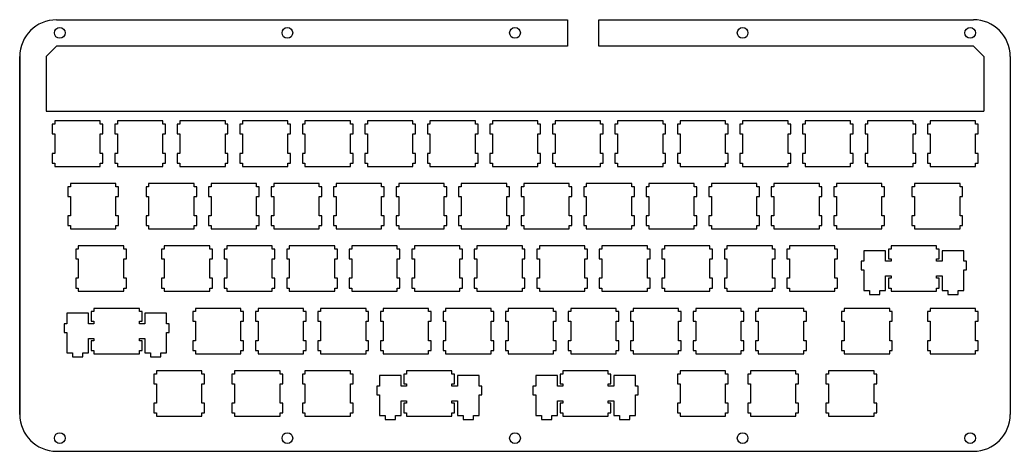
# Model space of a CAD drawing. Header units: millimetres. Extents: x 36 to 338, y -346 to -215.
import ezdxf

# ---------------------------------------------------------------- set-up
doc = ezdxf.new("R2010")
doc.units = ezdxf.units.MM
doc.header["$MEASUREMENT"] = 0

msp = doc.modelspace()

# ---------------------------------------------------------------- linework, layer by layer
at = {"linetype": 'Continuous'}
for p, q in [((47.62, -214.89), (203.28, -214.89)), ((203.28, -214.89), (203.28, -222.89)), ((212.89, -214.89), (327.02, -214.89)), ((212.89, -222.89), (212.89, -214.89)), ((47.62, -222.89), (44.45, -226.07)), ((203.28, -222.89), (47.62, -222.89)), ((327.02, -222.89), (212.89, -222.89)), ((330.2, -226.07), (327.02, -222.89)), ((36.45, -226.07), (36.45, -335.29)), ((36.45, -335.29), (36.45, -226.07)), ((338.2, -226.07), (338.2, -335.29)), ((338.2, -226.07), (338.2, -335.29)), ((44.45, -242.8), (330.2, -242.8)), ((44.45, -242.8), (330.2, -242.8)), ((47.62, -346.46), (327.02, -346.46))]:
    msp.add_line(p, q, dxfattribs=at)
for p, q in [((44.45, -226.07), (44.45, -242.8)), ((330.2, -226.07), (330.2, -242.8))]:
    msp.add_line(p, q)
at = {"color": 0}
for p, q in [((47.12, -246.74), (46.33, -246.74)), ((46.33, -246.74), (46.33, -249.69)), ((47.12, -245.74), (47.12, -246.74)), ((60.97, -245.74), (47.12, -245.74)), ((60.97, -246.74), (60.97, -245.74)), ((61.77, -246.74), (60.97, -246.74)), ((61.77, -249.69), (61.77, -246.74)), ((66.17, -246.74), (65.38, -246.74)), ((65.38, -246.74), (65.38, -249.69)), ((66.17, -245.74), (66.17, -246.74)), ((80.02, -245.74), (66.17, -245.74)), ((80.02, -246.74), (80.02, -245.74)), ((80.82, -246.74), (80.02, -246.74)), ((80.82, -249.69), (80.82, -246.74)), ((85.22, -246.74), (84.43, -246.74)), ((84.43, -246.74), (84.43, -249.69)), ((85.22, -245.74), (85.22, -246.74)), ((99.07, -245.74), (85.22, -245.74)), ((99.07, -246.74), (99.07, -245.74)), ((99.87, -246.74), (99.07, -246.74)), ((99.87, -249.69), (99.87, -246.74)), ((104.27, -246.74), (103.48, -246.74)), ((103.48, -246.74), (103.48, -249.69)), ((104.27, -245.74), (104.27, -246.74)), ((118.12, -245.74), (104.27, -245.74)), ((118.12, -246.74), (118.12, -245.74)), ((118.92, -246.74), (118.12, -246.74)), ((118.92, -249.69), (118.92, -246.74)), ((123.32, -246.74), (122.53, -246.74)), ((122.53, -246.74), (122.53, -249.69)), ((123.32, -245.74), (123.32, -246.74)), ((137.17, -245.74), (123.32, -245.74)), ((137.17, -246.74), (137.17, -245.74)), ((137.97, -246.74), (137.17, -246.74)), ((137.97, -249.69), (137.97, -246.74)), ((142.37, -246.74), (141.57, -246.74)), ((141.57, -246.74), (141.57, -249.69)), ((142.37, -245.74), (142.37, -246.74)), ((156.22, -245.74), (142.37, -245.74)), ((156.22, -246.74), (156.22, -245.74)), ((157.02, -246.74), (156.22, -246.74)), ((157.02, -249.69), (157.02, -246.74)), ((161.42, -246.74), (160.62, -246.74)), ((160.62, -246.74), (160.62, -249.69)), ((161.42, -245.74), (161.42, -246.74)), ((175.27, -245.74), (161.42, -245.74)), ((175.27, -246.74), (175.27, -245.74)), ((176.07, -246.74), (175.27, -246.74)), ((176.07, -249.69), (176.07, -246.74)), ((180.47, -246.74), (179.67, -246.74)), ((179.67, -246.74), (179.67, -249.69)), ((180.47, -245.74), (180.47, -246.74)), ((194.32, -245.74), (180.47, -245.74)), ((194.32, -246.74), (194.32, -245.74)), ((195.12, -246.74), (194.32, -246.74)), ((195.12, -249.69), (195.12, -246.74)), ((199.52, -246.74), (198.72, -246.74)), ((198.72, -246.74), (198.72, -249.69)), ((199.52, -245.74), (199.52, -246.74)), ((213.37, -245.74), (199.52, -245.74)), ((213.37, -246.74), (213.37, -245.74)), ((214.17, -246.74), (213.37, -246.74)), ((214.17, -249.69), (214.17, -246.74)), ((218.57, -246.74), (217.77, -246.74)), ((217.77, -246.74), (217.77, -249.69)), ((218.57, -245.74), (218.57, -246.74)), ((232.42, -245.74), (218.57, -245.74)), ((232.42, -246.74), (232.42, -245.74)), ((233.22, -246.74), (232.42, -246.74)), ((233.22, -249.69), (233.22, -246.74)), ((237.62, -246.74), (236.82, -246.74)), ((236.82, -246.74), (236.82, -249.69)), ((237.62, -245.74), (237.62, -246.74)), ((251.47, -245.74), (237.62, -245.74)), ((251.47, -246.74), (251.47, -245.74)), ((252.27, -246.74), (251.47, -246.74)), ((252.27, -249.69), (252.27, -246.74)), ((256.67, -246.74), (255.87, -246.74)), ((255.87, -246.74), (255.87, -249.69)), ((256.67, -245.74), (256.67, -246.74)), ((270.52, -245.74), (256.67, -245.74)), ((270.52, -246.74), (270.52, -245.74)), ((271.32, -246.74), (270.52, -246.74)), ((271.32, -249.69), (271.32, -246.74)), ((275.72, -246.74), (274.92, -246.74)), ((274.92, -246.74), (274.92, -249.69)), ((275.72, -245.74), (275.72, -246.74)), ((289.57, -245.74), (275.72, -245.74)), ((289.57, -246.74), (289.57, -245.74)), ((290.37, -246.74), (289.57, -246.74)), ((290.37, -249.69), (290.37, -246.74)), ((294.77, -246.74), (293.97, -246.74)), ((293.97, -246.74), (293.97, -249.69)), ((294.77, -245.74), (294.77, -246.74)), ((308.62, -245.74), (294.77, -245.74)), ((308.62, -246.74), (308.62, -245.74)), ((309.42, -246.74), (308.62, -246.74)), ((309.42, -249.69), (309.42, -246.74)), ((313.82, -246.74), (313.02, -246.74)), ((313.02, -246.74), (313.02, -249.69)), ((313.82, -245.74), (313.82, -246.74)), ((327.67, -245.74), (313.82, -245.74)), ((327.67, -246.74), (327.67, -245.74)), ((328.47, -246.74), (327.67, -246.74)), ((328.47, -249.69), (328.47, -246.74)), ((46.33, -249.69), (47.12, -249.69)), ((47.12, -249.69), (47.12, -255.64)), ((60.97, -255.64), (60.97, -249.69)), ((60.97, -249.69), (61.77, -249.69)), ((65.38, -249.69), (66.17, -249.69)), ((66.17, -249.69), (66.17, -255.64)), ((80.02, -255.64), (80.02, -249.69)), ((80.02, -249.69), (80.82, -249.69)), ((84.43, -249.69), (85.22, -249.69)), ((85.22, -249.69), (85.22, -255.64)), ((99.07, -255.64), (99.07, -249.69)), ((99.07, -249.69), (99.87, -249.69)), ((103.48, -249.69), (104.27, -249.69)), ((104.27, -249.69), (104.27, -255.64)), ((118.12, -255.64), (118.12, -249.69)), ((118.12, -249.69), (118.92, -249.69)), ((122.53, -249.69), (123.32, -249.69)), ((123.32, -249.69), (123.32, -255.64)), ((137.17, -255.64), (137.17, -249.69)), ((137.17, -249.69), (137.97, -249.69)), ((141.57, -249.69), (142.37, -249.69)), ((142.37, -249.69), (142.37, -255.64)), ((156.22, -255.64), (156.22, -249.69)), ((156.22, -249.69), (157.02, -249.69)), ((160.62, -249.69), (161.42, -249.69)), ((161.42, -249.69), (161.42, -255.64)), ((175.27, -255.64), (175.27, -249.69)), ((175.27, -249.69), (176.07, -249.69)), ((179.67, -249.69), (180.47, -249.69)), ((180.47, -249.69), (180.47, -255.64)), ((194.32, -255.64), (194.32, -249.69)), ((194.32, -249.69), (195.12, -249.69)), ((198.72, -249.69), (199.52, -249.69)), ((199.52, -249.69), (199.52, -255.64)), ((213.37, -255.64), (213.37, -249.69)), ((213.37, -249.69), (214.17, -249.69)), ((217.77, -249.69), (218.57, -249.69)), ((218.57, -249.69), (218.57, -255.64)), ((232.42, -255.64), (232.42, -249.69)), ((232.42, -249.69), (233.22, -249.69)), ((236.82, -249.69), (237.62, -249.69)), ((237.62, -249.69), (237.62, -255.64)), ((251.47, -255.64), (251.47, -249.69)), ((251.47, -249.69), (252.27, -249.69)), ((255.87, -249.69), (256.67, -249.69)), ((256.67, -249.69), (256.67, -255.64)), ((270.52, -255.64), (270.52, -249.69)), ((270.52, -249.69), (271.32, -249.69)), ((274.92, -249.69), (275.72, -249.69)), ((275.72, -249.69), (275.72, -255.64)), ((289.57, -255.64), (289.57, -249.69)), ((289.57, -249.69), (290.37, -249.69)), ((293.97, -249.69), (294.77, -249.69)), ((294.77, -249.69), (294.77, -255.64)), ((308.62, -255.64), (308.62, -249.69)), ((308.62, -249.69), (309.42, -249.69)), ((313.02, -249.69), (313.82, -249.69)), ((313.82, -249.69), (313.82, -255.64)), ((327.67, -255.64), (327.67, -249.69)), ((327.67, -249.69), (328.47, -249.69)), ((47.12, -255.64), (46.33, -255.64)), ((46.33, -255.64), (46.33, -258.59)), ((61.77, -255.64), (60.97, -255.64)), ((61.77, -258.59), (61.77, -255.64)), ((66.17, -255.64), (65.38, -255.64)), ((65.38, -255.64), (65.38, -258.59)), ((80.82, -255.64), (80.02, -255.64)), ((80.82, -258.59), (80.82, -255.64)), ((85.22, -255.64), (84.43, -255.64)), ((84.43, -255.64), (84.43, -258.59)), ((99.87, -255.64), (99.07, -255.64)), ((99.87, -258.59), (99.87, -255.64)), ((104.27, -255.64), (103.48, -255.64)), ((103.48, -255.64), (103.48, -258.59)), ((118.92, -255.64), (118.12, -255.64)), ((118.92, -258.59), (118.92, -255.64)), ((123.32, -255.64), (122.53, -255.64)), ((122.53, -255.64), (122.53, -258.59)), ((137.97, -255.64), (137.17, -255.64)), ((137.97, -258.59), (137.97, -255.64)), ((142.37, -255.64), (141.57, -255.64)), ((141.57, -255.64), (141.57, -258.59)), ((157.02, -255.64), (156.22, -255.64)), ((157.02, -258.59), (157.02, -255.64)), ((161.42, -255.64), (160.62, -255.64)), ((160.62, -255.64), (160.62, -258.59)), ((176.07, -255.64), (175.27, -255.64)), ((176.07, -258.59), (176.07, -255.64)), ((180.47, -255.64), (179.67, -255.64)), ((179.67, -255.64), (179.67, -258.59)), ((195.12, -255.64), (194.32, -255.64)), ((195.12, -258.59), (195.12, -255.64)), ((199.52, -255.64), (198.72, -255.64)), ((198.72, -255.64), (198.72, -258.59)), ((214.17, -255.64), (213.37, -255.64)), ((214.17, -258.59), (214.17, -255.64)), ((218.57, -255.64), (217.77, -255.64)), ((217.77, -255.64), (217.77, -258.59)), ((233.22, -255.64), (232.42, -255.64)), ((233.22, -258.59), (233.22, -255.64)), ((237.62, -255.64), (236.82, -255.64)), ((236.82, -255.64), (236.82, -258.59)), ((252.27, -255.64), (251.47, -255.64)), ((252.27, -258.59), (252.27, -255.64)), ((256.67, -255.64), (255.87, -255.64)), ((255.87, -255.64), (255.87, -258.59)), ((271.32, -255.64), (270.52, -255.64)), ((271.32, -258.59), (271.32, -255.64)), ((275.72, -255.64), (274.92, -255.64)), ((274.92, -255.64), (274.92, -258.59)), ((290.37, -255.64), (289.57, -255.64)), ((290.37, -258.59), (290.37, -255.64)), ((294.77, -255.64), (293.97, -255.64)), ((293.97, -255.64), (293.97, -258.59)), ((309.42, -255.64), (308.62, -255.64)), ((309.42, -258.59), (309.42, -255.64)), ((313.82, -255.64), (313.02, -255.64)), ((313.02, -255.64), (313.02, -258.59)), ((328.47, -255.64), (327.67, -255.64)), ((328.47, -258.59), (328.47, -255.64)), ((46.33, -258.59), (47.12, -258.59)), ((47.12, -258.59), (47.12, -259.59)), ((60.97, -259.59), (60.97, -258.59)), ((60.97, -258.59), (61.77, -258.59)), ((65.38, -258.59), (66.17, -258.59)), ((66.17, -258.59), (66.17, -259.59)), ((80.02, -259.59), (80.02, -258.59)), ((80.02, -258.59), (80.82, -258.59)), ((84.43, -258.59), (85.22, -258.59)), ((85.22, -258.59), (85.22, -259.59)), ((99.07, -259.59), (99.07, -258.59)), ((99.07, -258.59), (99.87, -258.59)), ((103.48, -258.59), (104.27, -258.59)), ((104.27, -258.59), (104.27, -259.59)), ((118.12, -259.59), (118.12, -258.59)), ((118.12, -258.59), (118.92, -258.59)), ((122.53, -258.59), (123.32, -258.59)), ((123.32, -258.59), (123.32, -259.59)), ((137.17, -259.59), (137.17, -258.59)), ((137.17, -258.59), (137.97, -258.59)), ((141.57, -258.59), (142.37, -258.59)), ((142.37, -258.59), (142.37, -259.59)), ((156.22, -259.59), (156.22, -258.59)), ((156.22, -258.59), (157.02, -258.59)), ((160.62, -258.59), (161.42, -258.59)), ((161.42, -258.59), (161.42, -259.59)), ((175.27, -259.59), (175.27, -258.59)), ((175.27, -258.59), (176.07, -258.59)), ((179.67, -258.59), (180.47, -258.59)), ((180.47, -258.59), (180.47, -259.59)), ((194.32, -259.59), (194.32, -258.59)), ((194.32, -258.59), (195.12, -258.59)), ((198.72, -258.59), (199.52, -258.59)), ((199.52, -258.59), (199.52, -259.59)), ((213.37, -259.59), (213.37, -258.59)), ((213.37, -258.59), (214.17, -258.59)), ((217.77, -258.59), (218.57, -258.59)), ((218.57, -258.59), (218.57, -259.59)), ((232.42, -259.59), (232.42, -258.59)), ((232.42, -258.59), (233.22, -258.59)), ((236.82, -258.59), (237.62, -258.59)), ((237.62, -258.59), (237.62, -259.59)), ((251.47, -259.59), (251.47, -258.59)), ((251.47, -258.59), (252.27, -258.59)), ((255.87, -258.59), (256.67, -258.59)), ((256.67, -258.59), (256.67, -259.59)), ((270.52, -259.59), (270.52, -258.59)), ((270.52, -258.59), (271.32, -258.59)), ((274.92, -258.59), (275.72, -258.59)), ((275.72, -258.59), (275.72, -259.59)), ((289.57, -259.59), (289.57, -258.59)), ((289.57, -258.59), (290.37, -258.59)), ((293.97, -258.59), (294.77, -258.59)), ((294.77, -258.59), (294.77, -259.59)), ((308.62, -259.59), (308.62, -258.59)), ((308.62, -258.59), (309.42, -258.59)), ((313.02, -258.59), (313.82, -258.59)), ((313.82, -258.59), (313.82, -259.59)), ((327.67, -259.59), (327.67, -258.59)), ((327.67, -258.59), (328.47, -258.59)), ((47.12, -259.59), (60.97, -259.59)), ((66.17, -259.59), (80.02, -259.59)), ((85.22, -259.59), (99.07, -259.59)), ((104.27, -259.59), (118.12, -259.59)), ((123.32, -259.59), (137.17, -259.59)), ((142.37, -259.59), (156.22, -259.59)), ((161.42, -259.59), (175.27, -259.59)), ((180.47, -259.59), (194.32, -259.59)), ((199.52, -259.59), (213.37, -259.59)), ((218.57, -259.59), (232.42, -259.59)), ((237.62, -259.59), (251.47, -259.59)), ((256.67, -259.59), (270.52, -259.59)), ((275.72, -259.59), (289.57, -259.59)), ((294.77, -259.59), (308.62, -259.59)), ((313.82, -259.59), (327.67, -259.59)), ((51.89, -264.79), (51.89, -265.79)), ((65.74, -264.79), (51.89, -264.79)), ((65.74, -265.79), (65.74, -264.79)), ((75.7, -264.79), (75.7, -265.79)), ((89.55, -264.79), (75.7, -264.79)), ((89.55, -265.79), (89.55, -264.79)), ((94.75, -264.79), (94.75, -265.79)), ((108.6, -264.79), (94.75, -264.79)), ((108.6, -265.79), (108.6, -264.79)), ((113.8, -264.79), (113.8, -265.79)), ((127.65, -264.79), (113.8, -264.79)), ((127.65, -265.79), (127.65, -264.79)), ((132.85, -264.79), (132.85, -265.79)), ((146.7, -264.79), (132.85, -264.79)), ((146.7, -265.79), (146.7, -264.79)), ((151.9, -264.79), (151.9, -265.79)), ((165.75, -264.79), (151.9, -264.79)), ((165.75, -265.79), (165.75, -264.79)), ((170.95, -264.79), (170.95, -265.79)), ((184.8, -264.79), (170.95, -264.79)), ((184.8, -265.79), (184.8, -264.79)), ((190, -264.79), (190, -265.79)), ((203.85, -264.79), (190, -264.79)), ((203.85, -265.79), (203.85, -264.79)), ((209.05, -264.79), (209.05, -265.79)), ((222.9, -264.79), (209.05, -264.79)), ((222.9, -265.79), (222.9, -264.79)), ((228.1, -264.79), (228.1, -265.79)), ((241.95, -264.79), (228.1, -264.79)), ((241.95, -265.79), (241.95, -264.79)), ((247.15, -264.79), (247.15, -265.79)), ((261, -264.79), (247.15, -264.79)), ((261, -265.79), (261, -264.79)), ((266.2, -264.79), (266.2, -265.79)), ((280.05, -264.79), (266.2, -264.79)), ((280.05, -265.79), (280.05, -264.79)), ((285.25, -264.79), (285.25, -265.79)), ((299.1, -264.79), (285.25, -264.79)), ((299.1, -265.79), (299.1, -264.79)), ((309.06, -264.79), (309.06, -265.79)), ((322.91, -264.79), (309.06, -264.79)), ((322.91, -265.79), (322.91, -264.79)), ((51.89, -265.79), (51.09, -265.79)), ((51.09, -265.79), (51.09, -268.74)), ((66.54, -265.79), (65.74, -265.79)), ((66.54, -268.74), (66.54, -265.79)), ((75.7, -265.79), (74.9, -265.79)), ((74.9, -265.79), (74.9, -268.74)), ((90.35, -265.79), (89.55, -265.79)), ((90.35, -268.74), (90.35, -265.79)), ((94.75, -265.79), (93.95, -265.79)), ((93.95, -265.79), (93.95, -268.74)), ((109.4, -265.79), (108.6, -265.79)), ((109.4, -268.74), (109.4, -265.79)), ((113.8, -265.79), (113, -265.79)), ((113, -265.79), (113, -268.74)), ((128.45, -265.79), (127.65, -265.79)), ((128.45, -268.74), (128.45, -265.79)), ((132.85, -265.79), (132.05, -265.79)), ((132.05, -265.79), (132.05, -268.74)), ((147.5, -265.79), (146.7, -265.79)), ((147.5, -268.74), (147.5, -265.79)), ((151.9, -265.79), (151.1, -265.79)), ((151.1, -265.79), (151.1, -268.74)), ((166.55, -265.79), (165.75, -265.79)), ((166.55, -268.74), (166.55, -265.79)), ((170.95, -265.79), (170.15, -265.79)), ((170.15, -265.79), (170.15, -268.74)), ((185.6, -265.79), (184.8, -265.79)), ((185.6, -268.74), (185.6, -265.79)), ((190, -265.79), (189.2, -265.79)), ((189.2, -265.79), (189.2, -268.74)), ((204.65, -265.79), (203.85, -265.79)), ((204.65, -268.74), (204.65, -265.79)), ((209.05, -265.79), (208.25, -265.79)), ((208.25, -265.79), (208.25, -268.74)), ((223.7, -265.79), (222.9, -265.79)), ((223.7, -268.74), (223.7, -265.79)), ((228.1, -265.79), (227.3, -265.79)), ((227.3, -265.79), (227.3, -268.74)), ((242.75, -265.79), (241.95, -265.79)), ((242.75, -268.74), (242.75, -265.79)), ((247.15, -265.79), (246.35, -265.79)), ((246.35, -265.79), (246.35, -268.74)), ((261.8, -265.79), (261, -265.79)), ((261.8, -268.74), (261.8, -265.79)), ((266.2, -265.79), (265.4, -265.79)), ((265.4, -265.79), (265.4, -268.74)), ((280.85, -265.79), (280.05, -265.79)), ((280.85, -268.74), (280.85, -265.79)), ((285.25, -265.79), (284.45, -265.79)), ((284.45, -265.79), (284.45, -268.74)), ((299.9, -265.79), (299.1, -265.79)), ((299.9, -268.74), (299.9, -265.79)), ((309.06, -265.79), (308.26, -265.79)), ((308.26, -265.79), (308.26, -268.74)), ((323.71, -265.79), (322.91, -265.79)), ((323.71, -268.74), (323.71, -265.79)), ((51.09, -268.74), (51.89, -268.74)), ((51.89, -268.74), (51.89, -274.69)), ((65.74, -274.69), (65.74, -268.74)), ((65.74, -268.74), (66.54, -268.74)), ((74.9, -268.74), (75.7, -268.74)), ((75.7, -268.74), (75.7, -274.69)), ((89.55, -274.69), (89.55, -268.74)), ((89.55, -268.74), (90.35, -268.74)), ((93.95, -268.74), (94.75, -268.74)), ((94.75, -268.74), (94.75, -274.69)), ((108.6, -274.69), (108.6, -268.74)), ((108.6, -268.74), (109.4, -268.74)), ((113, -268.74), (113.8, -268.74)), ((113.8, -268.74), (113.8, -274.69)), ((127.65, -274.69), (127.65, -268.74)), ((127.65, -268.74), (128.45, -268.74)), ((132.05, -268.74), (132.85, -268.74)), ((132.85, -268.74), (132.85, -274.69)), ((146.7, -274.69), (146.7, -268.74)), ((146.7, -268.74), (147.5, -268.74)), ((151.1, -268.74), (151.9, -268.74)), ((151.9, -268.74), (151.9, -274.69)), ((165.75, -274.69), (165.75, -268.74)), ((165.75, -268.74), (166.55, -268.74)), ((170.15, -268.74), (170.95, -268.74)), ((170.95, -268.74), (170.95, -274.69)), ((184.8, -274.69), (184.8, -268.74)), ((184.8, -268.74), (185.6, -268.74)), ((189.2, -268.74), (190, -268.74)), ((190, -268.74), (190, -274.69)), ((203.85, -274.69), (203.85, -268.74)), ((203.85, -268.74), (204.65, -268.74)), ((208.25, -268.74), (209.05, -268.74)), ((209.05, -268.74), (209.05, -274.69)), ((222.9, -274.69), (222.9, -268.74)), ((222.9, -268.74), (223.7, -268.74)), ((227.3, -268.74), (228.1, -268.74)), ((228.1, -268.74), (228.1, -274.69)), ((241.95, -274.69), (241.95, -268.74)), ((241.95, -268.74), (242.75, -268.74)), ((246.35, -268.74), (247.15, -268.74)), ((247.15, -268.74), (247.15, -274.69)), ((261, -274.69), (261, -268.74)), ((261, -268.74), (261.8, -268.74)), ((265.4, -268.74), (266.2, -268.74)), ((266.2, -268.74), (266.2, -274.69)), ((280.05, -274.69), (280.05, -268.74)), ((280.05, -268.74), (280.85, -268.74)), ((284.45, -268.74), (285.25, -268.74)), ((285.25, -268.74), (285.25, -274.69)), ((299.1, -274.69), (299.1, -268.74)), ((299.1, -268.74), (299.9, -268.74)), ((308.26, -268.74), (309.06, -268.74)), ((309.06, -268.74), (309.06, -274.69)), ((322.91, -274.69), (322.91, -268.74)), ((322.91, -268.74), (323.71, -268.74)), ((51.89, -274.69), (51.09, -274.69)), ((51.09, -274.69), (51.09, -277.64)), ((66.54, -274.69), (65.74, -274.69)), ((66.54, -277.64), (66.54, -274.69)), ((75.7, -274.69), (74.9, -274.69)), ((74.9, -274.69), (74.9, -277.64)), ((90.35, -274.69), (89.55, -274.69)), ((90.35, -277.64), (90.35, -274.69)), ((94.75, -274.69), (93.95, -274.69)), ((93.95, -274.69), (93.95, -277.64)), ((109.4, -274.69), (108.6, -274.69)), ((109.4, -277.64), (109.4, -274.69)), ((113.8, -274.69), (113, -274.69)), ((113, -274.69), (113, -277.64)), ((128.45, -274.69), (127.65, -274.69)), ((128.45, -277.64), (128.45, -274.69)), ((132.85, -274.69), (132.05, -274.69)), ((132.05, -274.69), (132.05, -277.64)), ((147.5, -274.69), (146.7, -274.69)), ((147.5, -277.64), (147.5, -274.69)), ((151.9, -274.69), (151.1, -274.69)), ((151.1, -274.69), (151.1, -277.64)), ((166.55, -274.69), (165.75, -274.69)), ((166.55, -277.64), (166.55, -274.69)), ((170.95, -274.69), (170.15, -274.69)), ((170.15, -274.69), (170.15, -277.64)), ((185.6, -274.69), (184.8, -274.69)), ((185.6, -277.64), (185.6, -274.69)), ((190, -274.69), (189.2, -274.69)), ((189.2, -274.69), (189.2, -277.64)), ((204.65, -274.69), (203.85, -274.69)), ((204.65, -277.64), (204.65, -274.69)), ((209.05, -274.69), (208.25, -274.69)), ((208.25, -274.69), (208.25, -277.64)), ((223.7, -274.69), (222.9, -274.69)), ((223.7, -277.64), (223.7, -274.69)), ((228.1, -274.69), (227.3, -274.69)), ((227.3, -274.69), (227.3, -277.64)), ((242.75, -274.69), (241.95, -274.69)), ((242.75, -277.64), (242.75, -274.69)), ((247.15, -274.69), (246.35, -274.69)), ((246.35, -274.69), (246.35, -277.64)), ((261.8, -274.69), (261, -274.69)), ((261.8, -277.64), (261.8, -274.69)), ((266.2, -274.69), (265.4, -274.69)), ((265.4, -274.69), (265.4, -277.64)), ((280.85, -274.69), (280.05, -274.69)), ((280.85, -277.64), (280.85, -274.69)), ((285.25, -274.69), (284.45, -274.69)), ((284.45, -274.69), (284.45, -277.64)), ((299.9, -274.69), (299.1, -274.69)), ((299.9, -277.64), (299.9, -274.69)), ((309.06, -274.69), (308.26, -274.69)), ((308.26, -274.69), (308.26, -277.64)), ((323.71, -274.69), (322.91, -274.69)), ((323.71, -277.64), (323.71, -274.69)), ((51.09, -277.64), (51.89, -277.64)), ((51.89, -277.64), (51.89, -278.64)), ((51.89, -278.64), (65.74, -278.64)), ((65.74, -278.64), (65.74, -277.64)), ((65.74, -277.64), (66.54, -277.64)), ((74.9, -277.64), (75.7, -277.64)), ((75.7, -277.64), (75.7, -278.64)), ((75.7, -278.64), (89.55, -278.64)), ((89.55, -278.64), (89.55, -277.64)), ((89.55, -277.64), (90.35, -277.64)), ((93.95, -277.64), (94.75, -277.64)), ((94.75, -277.64), (94.75, -278.64)), ((94.75, -278.64), (108.6, -278.64)), ((108.6, -278.64), (108.6, -277.64)), ((108.6, -277.64), (109.4, -277.64)), ((113, -277.64), (113.8, -277.64)), ((113.8, -277.64), (113.8, -278.64)), ((113.8, -278.64), (127.65, -278.64)), ((127.65, -278.64), (127.65, -277.64)), ((127.65, -277.64), (128.45, -277.64)), ((132.05, -277.64), (132.85, -277.64)), ((132.85, -277.64), (132.85, -278.64)), ((132.85, -278.64), (146.7, -278.64)), ((146.7, -278.64), (146.7, -277.64)), ((146.7, -277.64), (147.5, -277.64)), ((151.1, -277.64), (151.9, -277.64)), ((151.9, -277.64), (151.9, -278.64)), ((151.9, -278.64), (165.75, -278.64)), ((165.75, -278.64), (165.75, -277.64)), ((165.75, -277.64), (166.55, -277.64)), ((170.15, -277.64), (170.95, -277.64)), ((170.95, -277.64), (170.95, -278.64)), ((170.95, -278.64), (184.8, -278.64)), ((184.8, -278.64), (184.8, -277.64)), ((184.8, -277.64), (185.6, -277.64)), ((189.2, -277.64), (190, -277.64)), ((190, -277.64), (190, -278.64)), ((190, -278.64), (203.85, -278.64)), ((203.85, -278.64), (203.85, -277.64)), ((203.85, -277.64), (204.65, -277.64)), ((208.25, -277.64), (209.05, -277.64)), ((209.05, -277.64), (209.05, -278.64)), ((209.05, -278.64), (222.9, -278.64)), ((222.9, -278.64), (222.9, -277.64)), ((222.9, -277.64), (223.7, -277.64)), ((227.3, -277.64), (228.1, -277.64)), ((228.1, -277.64), (228.1, -278.64)), ((228.1, -278.64), (241.95, -278.64)), ((241.95, -278.64), (241.95, -277.64)), ((241.95, -277.64), (242.75, -277.64)), ((246.35, -277.64), (247.15, -277.64)), ((247.15, -277.64), (247.15, -278.64)), ((247.15, -278.64), (261, -278.64)), ((261, -278.64), (261, -277.64)), ((261, -277.64), (261.8, -277.64)), ((265.4, -277.64), (266.2, -277.64)), ((266.2, -277.64), (266.2, -278.64)), ((266.2, -278.64), (280.05, -278.64)), ((280.05, -278.64), (280.05, -277.64)), ((280.05, -277.64), (280.85, -277.64)), ((284.45, -277.64), (285.25, -277.64)), ((285.25, -277.64), (285.25, -278.64)), ((285.25, -278.64), (299.1, -278.64)), ((299.1, -278.64), (299.1, -277.64)), ((299.1, -277.64), (299.9, -277.64)), ((308.26, -277.64), (309.06, -277.64)), ((309.06, -277.64), (309.06, -278.64)), ((309.06, -278.64), (322.91, -278.64)), ((322.91, -278.64), (322.91, -277.64)), ((322.91, -277.64), (323.71, -277.64)), ((54.27, -284.84), (53.47, -284.84)), ((53.47, -284.84), (53.47, -287.79)), ((54.27, -283.84), (54.27, -284.84)), ((68.12, -283.84), (54.27, -283.84)), ((68.12, -284.84), (68.12, -283.84)), ((68.92, -284.84), (68.12, -284.84)), ((68.92, -287.79), (68.92, -284.84)), ((80.46, -284.84), (79.66, -284.84)), ((79.66, -284.84), (79.66, -287.79)), ((80.46, -283.84), (80.46, -284.84)), ((94.31, -283.84), (80.46, -283.84)), ((94.31, -284.84), (94.31, -283.84)), ((95.11, -284.84), (94.31, -284.84)), ((95.11, -287.79), (95.11, -284.84)), ((99.51, -284.84), (98.71, -284.84)), ((98.71, -284.84), (98.71, -287.79)), ((99.51, -283.84), (99.51, -284.84)), ((113.36, -283.84), (99.51, -283.84)), ((113.36, -284.84), (113.36, -283.84)), ((114.16, -284.84), (113.36, -284.84)), ((114.16, -287.79), (114.16, -284.84)), ((118.56, -284.84), (117.76, -284.84)), ((117.76, -284.84), (117.76, -287.79)), ((118.56, -283.84), (118.56, -284.84)), ((132.41, -283.84), (118.56, -283.84)), ((132.41, -284.84), (132.41, -283.84)), ((133.21, -284.84), (132.41, -284.84)), ((133.21, -287.79), (133.21, -284.84)), ((137.61, -284.84), (136.81, -284.84)), ((136.81, -284.84), (136.81, -287.79)), ((137.61, -283.84), (137.61, -284.84)), ((151.46, -283.84), (137.61, -283.84)), ((151.46, -284.84), (151.46, -283.84)), ((152.26, -284.84), (151.46, -284.84)), ((152.26, -287.79), (152.26, -284.84)), ((156.66, -284.84), (155.86, -284.84)), ((155.86, -284.84), (155.86, -287.79)), ((156.66, -283.84), (156.66, -284.84)), ((170.51, -283.84), (156.66, -283.84)), ((170.51, -284.84), (170.51, -283.84)), ((171.31, -284.84), (170.51, -284.84)), ((171.31, -287.79), (171.31, -284.84)), ((175.71, -284.84), (174.91, -284.84)), ((174.91, -284.84), (174.91, -287.79)), ((175.71, -283.84), (175.71, -284.84)), ((189.56, -283.84), (175.71, -283.84)), ((189.56, -284.84), (189.56, -283.84)), ((190.36, -284.84), (189.56, -284.84)), ((190.36, -287.79), (190.36, -284.84)), ((194.76, -284.84), (193.96, -284.84)), ((193.96, -284.84), (193.96, -287.79)), ((194.76, -283.84), (194.76, -284.84)), ((208.61, -283.84), (194.76, -283.84)), ((208.61, -284.84), (208.61, -283.84)), ((209.41, -284.84), (208.61, -284.84)), ((209.41, -287.79), (209.41, -284.84)), ((213.81, -284.84), (213.01, -284.84)), ((213.01, -284.84), (213.01, -287.79)), ((213.81, -283.84), (213.81, -284.84)), ((227.66, -283.84), (213.81, -283.84)), ((227.66, -284.84), (227.66, -283.84)), ((228.46, -284.84), (227.66, -284.84)), ((228.46, -287.79), (228.46, -284.84)), ((232.86, -284.84), (232.06, -284.84)), ((232.06, -284.84), (232.06, -287.79)), ((232.86, -283.84), (232.86, -284.84)), ((246.71, -283.84), (232.86, -283.84)), ((246.71, -284.84), (246.71, -283.84)), ((247.51, -284.84), (246.71, -284.84)), ((247.51, -287.79), (247.51, -284.84)), ((251.91, -284.84), (251.11, -284.84)), ((251.11, -284.84), (251.11, -287.79)), ((251.91, -283.84), (251.91, -284.84)), ((265.76, -283.84), (251.91, -283.84)), ((265.76, -284.84), (265.76, -283.84)), ((266.56, -284.84), (265.76, -284.84)), ((266.56, -287.79), (266.56, -284.84)), ((270.96, -284.84), (270.16, -284.84)), ((270.16, -284.84), (270.16, -287.79)), ((270.96, -283.84), (270.96, -284.84)), ((284.81, -283.84), (270.96, -283.84)), ((284.81, -284.84), (284.81, -283.84)), ((285.61, -284.84), (284.81, -284.84)), ((285.61, -287.79), (285.61, -284.84)), ((300.24, -285.31), (293.64, -285.31)), ((293.64, -285.31), (293.64, -288.54)), ((300.24, -288.54), (300.24, -285.31)), ((301.92, -284.84), (301.12, -284.84)), ((301.12, -284.84), (301.12, -287.79)), ((301.92, -283.84), (301.92, -284.84)), ((315.77, -283.84), (301.92, -283.84)), ((315.77, -284.84), (315.77, -283.84)), ((316.57, -284.84), (315.77, -284.84)), ((316.57, -287.79), (316.57, -284.84)), ((324.04, -285.31), (317.44, -285.31)), ((317.44, -285.31), (317.44, -288.54)), ((324.04, -288.54), (324.04, -285.31)), ((53.47, -287.79), (54.27, -287.79)), ((54.27, -287.79), (54.27, -293.74)), ((68.12, -293.74), (68.12, -287.79)), ((68.12, -287.79), (68.92, -287.79)), ((79.66, -287.79), (80.46, -287.79)), ((80.46, -287.79), (80.46, -293.74)), ((94.31, -293.74), (94.31, -287.79)), ((94.31, -287.79), (95.11, -287.79)), ((98.71, -287.79), (99.51, -287.79)), ((99.51, -287.79), (99.51, -293.74)), ((113.36, -293.74), (113.36, -287.79)), ((113.36, -287.79), (114.16, -287.79)), ((117.76, -287.79), (118.56, -287.79)), ((118.56, -287.79), (118.56, -293.74)), ((132.41, -293.74), (132.41, -287.79)), ((132.41, -287.79), (133.21, -287.79)), ((136.81, -287.79), (137.61, -287.79)), ((137.61, -287.79), (137.61, -293.74)), ((151.46, -293.74), (151.46, -287.79)), ((151.46, -287.79), (152.26, -287.79)), ((155.86, -287.79), (156.66, -287.79)), ((156.66, -287.79), (156.66, -293.74)), ((170.51, -293.74), (170.51, -287.79)), ((170.51, -287.79), (171.31, -287.79)), ((174.91, -287.79), (175.71, -287.79)), ((175.71, -287.79), (175.71, -293.74)), ((189.56, -293.74), (189.56, -287.79)), ((189.56, -287.79), (190.36, -287.79)), ((193.96, -287.79), (194.76, -287.79)), ((194.76, -287.79), (194.76, -293.74)), ((208.61, -293.74), (208.61, -287.79)), ((208.61, -287.79), (209.41, -287.79)), ((213.01, -287.79), (213.81, -287.79)), ((213.81, -287.79), (213.81, -293.74)), ((227.66, -293.74), (227.66, -287.79)), ((227.66, -287.79), (228.46, -287.79)), ((232.06, -287.79), (232.86, -287.79)), ((232.86, -287.79), (232.86, -293.74)), ((246.71, -293.74), (246.71, -287.79)), ((246.71, -287.79), (247.51, -287.79)), ((251.11, -287.79), (251.91, -287.79)), ((251.91, -287.79), (251.91, -293.74)), ((265.76, -293.74), (265.76, -287.79)), ((265.76, -287.79), (266.56, -287.79)), ((270.16, -287.79), (270.96, -287.79)), ((270.96, -287.79), (270.96, -293.74)), ((284.81, -293.74), (284.81, -287.79)), ((284.81, -287.79), (285.61, -287.79)), ((293.64, -288.54), (292.82, -288.54)), ((292.82, -288.54), (292.82, -291.19)), ((301.92, -288.54), (300.24, -288.54)), ((301.12, -287.79), (301.92, -287.79)), ((301.92, -287.79), (301.92, -288.54)), ((315.77, -288.54), (315.77, -287.79)), ((315.77, -287.79), (316.57, -287.79)), ((317.44, -288.54), (315.77, -288.54)), ((324.87, -288.54), (324.04, -288.54)), ((324.87, -291.19), (324.87, -288.54)), ((292.82, -291.19), (293.64, -291.19)), ((293.64, -291.19), (293.64, -297.46)), ((324.04, -297.46), (324.04, -291.19)), ((324.04, -291.19), (324.87, -291.19)), ((54.27, -293.74), (53.47, -293.74)), ((53.47, -293.74), (53.47, -296.69)), ((68.92, -293.74), (68.12, -293.74)), ((68.92, -296.69), (68.92, -293.74)), ((80.46, -293.74), (79.66, -293.74)), ((79.66, -293.74), (79.66, -296.69)), ((95.11, -293.74), (94.31, -293.74)), ((95.11, -296.69), (95.11, -293.74)), ((99.51, -293.74), (98.71, -293.74)), ((98.71, -293.74), (98.71, -296.69)), ((114.16, -293.74), (113.36, -293.74)), ((114.16, -296.69), (114.16, -293.74)), ((118.56, -293.74), (117.76, -293.74)), ((117.76, -293.74), (117.76, -296.69)), ((133.21, -293.74), (132.41, -293.74)), ((133.21, -296.69), (133.21, -293.74)), ((137.61, -293.74), (136.81, -293.74)), ((136.81, -293.74), (136.81, -296.69)), ((152.26, -293.74), (151.46, -293.74)), ((152.26, -296.69), (152.26, -293.74)), ((156.66, -293.74), (155.86, -293.74)), ((155.86, -293.74), (155.86, -296.69)), ((171.31, -293.74), (170.51, -293.74)), ((171.31, -296.69), (171.31, -293.74)), ((175.71, -293.74), (174.91, -293.74)), ((174.91, -293.74), (174.91, -296.69)), ((190.36, -293.74), (189.56, -293.74)), ((190.36, -296.69), (190.36, -293.74)), ((194.76, -293.74), (193.96, -293.74)), ((193.96, -293.74), (193.96, -296.69)), ((209.41, -293.74), (208.61, -293.74)), ((209.41, -296.69), (209.41, -293.74)), ((213.81, -293.74), (213.01, -293.74)), ((213.01, -293.74), (213.01, -296.69)), ((228.46, -293.74), (227.66, -293.74)), ((228.46, -296.69), (228.46, -293.74)), ((232.86, -293.74), (232.06, -293.74)), ((232.06, -293.74), (232.06, -296.69)), ((247.51, -293.74), (246.71, -293.74)), ((247.51, -296.69), (247.51, -293.74)), ((251.91, -293.74), (251.11, -293.74)), ((251.11, -293.74), (251.11, -296.69)), ((266.56, -293.74), (265.76, -293.74)), ((266.56, -296.69), (266.56, -293.74)), ((270.96, -293.74), (270.16, -293.74)), ((270.16, -293.74), (270.16, -296.69)), ((285.61, -293.74), (284.81, -293.74)), ((285.61, -296.69), (285.61, -293.74)), ((300.24, -297.46), (300.24, -292.99)), ((300.24, -292.99), (301.92, -292.99)), ((301.92, -293.74), (301.12, -293.74)), ((301.12, -293.74), (301.12, -296.69)), ((301.92, -292.99), (301.92, -293.74)), ((315.77, -293.74), (315.77, -292.99)), ((315.77, -292.99), (317.44, -292.99)), ((316.57, -293.74), (315.77, -293.74)), ((316.57, -296.69), (316.57, -293.74)), ((317.44, -292.99), (317.44, -297.46)), ((53.47, -296.69), (54.27, -296.69)), ((54.27, -296.69), (54.27, -297.69)), ((54.27, -297.69), (68.12, -297.69)), ((68.12, -297.69), (68.12, -296.69)), ((68.12, -296.69), (68.92, -296.69)), ((79.66, -296.69), (80.46, -296.69)), ((80.46, -296.69), (80.46, -297.69)), ((80.46, -297.69), (94.31, -297.69)), ((94.31, -297.69), (94.31, -296.69)), ((94.31, -296.69), (95.11, -296.69)), ((98.71, -296.69), (99.51, -296.69)), ((99.51, -296.69), (99.51, -297.69)), ((99.51, -297.69), (113.36, -297.69)), ((113.36, -297.69), (113.36, -296.69)), ((113.36, -296.69), (114.16, -296.69)), ((117.76, -296.69), (118.56, -296.69)), ((118.56, -296.69), (118.56, -297.69)), ((118.56, -297.69), (132.41, -297.69)), ((132.41, -297.69), (132.41, -296.69)), ((132.41, -296.69), (133.21, -296.69)), ((136.81, -296.69), (137.61, -296.69)), ((137.61, -296.69), (137.61, -297.69)), ((137.61, -297.69), (151.46, -297.69)), ((151.46, -297.69), (151.46, -296.69)), ((151.46, -296.69), (152.26, -296.69)), ((155.86, -296.69), (156.66, -296.69)), ((156.66, -296.69), (156.66, -297.69)), ((156.66, -297.69), (170.51, -297.69)), ((170.51, -297.69), (170.51, -296.69)), ((170.51, -296.69), (171.31, -296.69)), ((174.91, -296.69), (175.71, -296.69)), ((175.71, -296.69), (175.71, -297.69)), ((175.71, -297.69), (189.56, -297.69)), ((189.56, -297.69), (189.56, -296.69)), ((189.56, -296.69), (190.36, -296.69)), ((193.96, -296.69), (194.76, -296.69)), ((194.76, -296.69), (194.76, -297.69)), ((194.76, -297.69), (208.61, -297.69)), ((208.61, -297.69), (208.61, -296.69)), ((208.61, -296.69), (209.41, -296.69)), ((213.01, -296.69), (213.81, -296.69)), ((213.81, -296.69), (213.81, -297.69)), ((213.81, -297.69), (227.66, -297.69)), ((227.66, -297.69), (227.66, -296.69)), ((227.66, -296.69), (228.46, -296.69)), ((232.06, -296.69), (232.86, -296.69)), ((232.86, -296.69), (232.86, -297.69)), ((232.86, -297.69), (246.71, -297.69)), ((246.71, -297.69), (246.71, -296.69)), ((246.71, -296.69), (247.51, -296.69)), ((251.11, -296.69), (251.91, -296.69)), ((251.91, -296.69), (251.91, -297.69)), ((251.91, -297.69), (265.76, -297.69)), ((265.76, -297.69), (265.76, -296.69)), ((265.76, -296.69), (266.56, -296.69)), ((270.16, -296.69), (270.96, -296.69)), ((270.96, -296.69), (270.96, -297.69)), ((270.96, -297.69), (284.81, -297.69)), ((284.81, -297.69), (284.81, -296.69)), ((284.81, -296.69), (285.61, -296.69)), ((293.64, -297.46), (295.37, -297.46)), ((295.37, -297.46), (295.37, -298.66)), ((295.37, -298.66), (298.52, -298.66)), ((298.52, -298.66), (298.52, -297.46)), ((298.52, -297.46), (300.24, -297.46)), ((301.12, -296.69), (301.92, -296.69)), ((301.92, -296.69), (301.92, -297.69)), ((301.92, -297.69), (315.77, -297.69)), ((315.77, -297.69), (315.77, -296.69)), ((315.77, -296.69), (316.57, -296.69)), ((317.44, -297.46), (319.17, -297.46)), ((319.17, -297.46), (319.17, -298.66)), ((319.17, -298.66), (322.32, -298.66)), ((322.32, -298.66), (322.32, -297.46)), ((322.32, -297.46), (324.04, -297.46)), ((57.35, -304.36), (50.76, -304.36)), ((50.76, -304.36), (50.76, -307.59)), ((57.35, -307.59), (57.35, -304.36)), ((59.03, -303.89), (58.23, -303.89)), ((58.23, -303.89), (58.23, -306.84)), ((59.03, -302.89), (59.03, -303.89)), ((72.88, -302.89), (59.03, -302.89)), ((72.88, -303.89), (72.88, -302.89)), ((73.68, -303.89), (72.88, -303.89)), ((73.68, -306.84), (73.68, -303.89)), ((81.15, -304.36), (74.56, -304.36)), ((74.56, -304.36), (74.56, -307.59)), ((81.15, -307.59), (81.15, -304.36)), ((89.99, -303.89), (89.19, -303.89)), ((89.19, -303.89), (89.19, -306.84)), ((89.99, -302.89), (89.99, -303.89)), ((103.84, -302.89), (89.99, -302.89)), ((103.84, -303.89), (103.84, -302.89)), ((104.64, -303.89), (103.84, -303.89)), ((104.64, -306.84), (104.64, -303.89)), ((109.04, -303.89), (108.24, -303.89)), ((108.24, -303.89), (108.24, -306.84)), ((109.04, -302.89), (109.04, -303.89)), ((122.89, -302.89), (109.04, -302.89)), ((122.89, -303.89), (122.89, -302.89)), ((123.69, -303.89), (122.89, -303.89)), ((123.69, -306.84), (123.69, -303.89)), ((128.09, -303.89), (127.29, -303.89)), ((127.29, -303.89), (127.29, -306.84)), ((128.09, -302.89), (128.09, -303.89)), ((141.94, -302.89), (128.09, -302.89)), ((141.94, -303.89), (141.94, -302.89)), ((142.74, -303.89), (141.94, -303.89)), ((142.74, -306.84), (142.74, -303.89)), ((147.14, -303.89), (146.34, -303.89)), ((146.34, -303.89), (146.34, -306.84)), ((147.14, -302.89), (147.14, -303.89)), ((160.99, -302.89), (147.14, -302.89)), ((160.99, -303.89), (160.99, -302.89)), ((161.78, -303.89), (160.99, -303.89)), ((161.78, -306.84), (161.78, -303.89)), ((166.19, -303.89), (165.39, -303.89)), ((165.39, -303.89), (165.39, -306.84)), ((166.19, -302.89), (166.19, -303.89)), ((180.04, -302.89), (166.19, -302.89)), ((180.04, -303.89), (180.04, -302.89)), ((180.84, -303.89), (180.04, -303.89)), ((180.84, -306.84), (180.84, -303.89)), ((185.24, -303.89), (184.44, -303.89)), ((184.44, -303.89), (184.44, -306.84)), ((185.24, -302.89), (185.24, -303.89)), ((199.09, -302.89), (185.24, -302.89)), ((199.09, -303.89), (199.09, -302.89)), ((199.89, -303.89), (199.09, -303.89)), ((199.89, -306.84), (199.89, -303.89)), ((204.29, -303.89), (203.49, -303.89)), ((203.49, -303.89), (203.49, -306.84)), ((204.29, -302.89), (204.29, -303.89)), ((218.14, -302.89), (204.29, -302.89)), ((218.14, -303.89), (218.14, -302.89)), ((218.94, -303.89), (218.14, -303.89)), ((218.94, -306.84), (218.94, -303.89)), ((223.34, -303.89), (222.54, -303.89)), ((222.54, -303.89), (222.54, -306.84)), ((223.34, -302.89), (223.34, -303.89)), ((237.19, -302.89), (223.34, -302.89)), ((237.19, -303.89), (237.19, -302.89)), ((237.99, -303.89), (237.19, -303.89)), ((237.99, -306.84), (237.99, -303.89)), ((242.39, -303.89), (241.59, -303.89)), ((241.59, -303.89), (241.59, -306.84)), ((242.39, -302.89), (242.39, -303.89)), ((256.24, -302.89), (242.39, -302.89)), ((256.24, -303.89), (256.24, -302.89)), ((257.04, -303.89), (256.24, -303.89)), ((257.04, -306.84), (257.04, -303.89)), ((261.44, -303.89), (260.64, -303.89)), ((260.64, -303.89), (260.64, -306.84)), ((261.44, -302.89), (261.44, -303.89)), ((275.29, -302.89), (261.44, -302.89)), ((275.29, -303.89), (275.29, -302.89)), ((276.09, -303.89), (275.29, -303.89)), ((276.09, -306.84), (276.09, -303.89)), ((287.63, -303.89), (286.83, -303.89)), ((286.83, -303.89), (286.83, -306.84)), ((287.63, -302.89), (287.63, -303.89)), ((301.48, -302.89), (287.63, -302.89)), ((301.48, -303.89), (301.48, -302.89)), ((302.28, -303.89), (301.48, -303.89)), ((302.28, -306.84), (302.28, -303.89)), ((313.82, -303.89), (313.02, -303.89)), ((313.02, -303.89), (313.02, -306.84)), ((313.82, -302.89), (313.82, -303.89)), ((327.67, -302.89), (313.82, -302.89)), ((327.67, -303.89), (327.67, -302.89)), ((328.47, -303.89), (327.67, -303.89)), ((328.47, -306.84), (328.47, -303.89)), ((50.76, -307.59), (49.93, -307.59)), ((49.93, -307.59), (49.93, -310.24)), ((59.03, -307.59), (57.35, -307.59)), ((58.23, -306.84), (59.03, -306.84)), ((59.03, -306.84), (59.03, -307.59)), ((72.88, -307.59), (72.88, -306.84)), ((72.88, -306.84), (73.68, -306.84)), ((74.56, -307.59), (72.88, -307.59)), ((81.98, -307.59), (81.15, -307.59)), ((81.98, -310.24), (81.98, -307.59)), ((89.19, -306.84), (89.99, -306.84)), ((89.99, -306.84), (89.99, -312.79)), ((103.84, -312.79), (103.84, -306.84)), ((103.84, -306.84), (104.64, -306.84)), ((108.24, -306.84), (109.04, -306.84)), ((109.04, -306.84), (109.04, -312.79)), ((122.89, -312.79), (122.89, -306.84)), ((122.89, -306.84), (123.69, -306.84)), ((127.29, -306.84), (128.09, -306.84)), ((128.09, -306.84), (128.09, -312.79)), ((141.94, -312.79), (141.94, -306.84)), ((141.94, -306.84), (142.74, -306.84)), ((146.34, -306.84), (147.14, -306.84)), ((147.14, -306.84), (147.14, -312.79)), ((160.99, -312.79), (160.99, -306.84)), ((160.99, -306.84), (161.78, -306.84)), ((165.39, -306.84), (166.19, -306.84)), ((166.19, -306.84), (166.19, -312.79)), ((180.04, -312.79), (180.04, -306.84)), ((180.04, -306.84), (180.84, -306.84)), ((184.44, -306.84), (185.24, -306.84)), ((185.24, -306.84), (185.24, -312.79)), ((199.09, -312.79), (199.09, -306.84)), ((199.09, -306.84), (199.89, -306.84)), ((203.49, -306.84), (204.29, -306.84)), ((204.29, -306.84), (204.29, -312.79)), ((218.14, -312.79), (218.14, -306.84)), ((218.14, -306.84), (218.94, -306.84)), ((222.54, -306.84), (223.34, -306.84)), ((223.34, -306.84), (223.34, -312.79)), ((237.19, -312.79), (237.19, -306.84)), ((237.19, -306.84), (237.99, -306.84)), ((241.59, -306.84), (242.39, -306.84)), ((242.39, -306.84), (242.39, -312.79)), ((256.24, -312.79), (256.24, -306.84)), ((256.24, -306.84), (257.04, -306.84)), ((260.64, -306.84), (261.44, -306.84)), ((261.44, -306.84), (261.44, -312.79)), ((275.29, -312.79), (275.29, -306.84)), ((275.29, -306.84), (276.09, -306.84)), ((286.83, -306.84), (287.63, -306.84)), ((287.63, -306.84), (287.63, -312.79)), ((301.48, -312.79), (301.48, -306.84)), ((301.48, -306.84), (302.28, -306.84)), ((313.02, -306.84), (313.82, -306.84)), ((313.82, -306.84), (313.82, -312.79)), ((327.67, -312.79), (327.67, -306.84)), ((327.67, -306.84), (328.47, -306.84)), ((49.93, -310.24), (50.76, -310.24)), ((50.76, -310.24), (50.76, -316.51)), ((81.15, -316.51), (81.15, -310.24)), ((81.15, -310.24), (81.98, -310.24)), ((57.35, -316.51), (57.35, -312.04)), ((57.35, -312.04), (59.03, -312.04)), ((59.03, -312.79), (58.23, -312.79)), ((58.23, -312.79), (58.23, -315.74)), ((59.03, -312.04), (59.03, -312.79)), ((72.88, -312.79), (72.88, -312.04)), ((72.88, -312.04), (74.56, -312.04)), ((73.68, -312.79), (72.88, -312.79)), ((73.68, -315.74), (73.68, -312.79)), ((74.56, -312.04), (74.56, -316.51)), ((89.99, -312.79), (89.19, -312.79)), ((89.19, -312.79), (89.19, -315.74)), ((104.64, -312.79), (103.84, -312.79)), ((104.64, -315.74), (104.64, -312.79)), ((109.04, -312.79), (108.24, -312.79)), ((108.24, -312.79), (108.24, -315.74)), ((123.69, -312.79), (122.89, -312.79)), ((123.69, -315.74), (123.69, -312.79)), ((128.09, -312.79), (127.29, -312.79)), ((127.29, -312.79), (127.29, -315.74)), ((142.74, -312.79), (141.94, -312.79)), ((142.74, -315.74), (142.74, -312.79)), ((147.14, -312.79), (146.34, -312.79)), ((146.34, -312.79), (146.34, -315.74)), ((161.78, -312.79), (160.99, -312.79)), ((161.78, -315.74), (161.78, -312.79)), ((166.19, -312.79), (165.39, -312.79)), ((165.39, -312.79), (165.39, -315.74)), ((180.84, -312.79), (180.04, -312.79)), ((180.84, -315.74), (180.84, -312.79)), ((185.24, -312.79), (184.44, -312.79)), ((184.44, -312.79), (184.44, -315.74)), ((199.89, -312.79), (199.09, -312.79)), ((199.89, -315.74), (199.89, -312.79)), ((204.29, -312.79), (203.49, -312.79)), ((203.49, -312.79), (203.49, -315.74)), ((218.94, -312.79), (218.14, -312.79)), ((218.94, -315.74), (218.94, -312.79)), ((223.34, -312.79), (222.54, -312.79)), ((222.54, -312.79), (222.54, -315.74)), ((237.99, -312.79), (237.19, -312.79)), ((237.99, -315.74), (237.99, -312.79)), ((242.39, -312.79), (241.59, -312.79)), ((241.59, -312.79), (241.59, -315.74)), ((257.04, -312.79), (256.24, -312.79)), ((257.04, -315.74), (257.04, -312.79)), ((261.44, -312.79), (260.64, -312.79)), ((260.64, -312.79), (260.64, -315.74)), ((276.09, -312.79), (275.29, -312.79)), ((276.09, -315.74), (276.09, -312.79)), ((287.63, -312.79), (286.83, -312.79)), ((286.83, -312.79), (286.83, -315.74)), ((302.28, -312.79), (301.48, -312.79)), ((302.28, -315.74), (302.28, -312.79)), ((313.82, -312.79), (313.02, -312.79)), ((313.02, -312.79), (313.02, -315.74)), ((328.47, -312.79), (327.67, -312.79)), ((328.47, -315.74), (328.47, -312.79)), ((50.76, -316.51), (52.48, -316.51)), ((52.48, -316.51), (52.48, -317.71)), ((55.63, -317.71), (55.63, -316.51)), ((55.63, -316.51), (57.35, -316.51)), ((58.23, -315.74), (59.03, -315.74)), ((59.03, -315.74), (59.03, -316.74)), ((59.03, -316.74), (72.88, -316.74)), ((72.88, -316.74), (72.88, -315.74)), ((72.88, -315.74), (73.68, -315.74)), ((74.56, -316.51), (76.28, -316.51)), ((76.28, -316.51), (76.28, -317.71)), ((79.43, -317.71), (79.43, -316.51)), ((79.43, -316.51), (81.15, -316.51)), ((89.19, -315.74), (89.99, -315.74)), ((89.99, -315.74), (89.99, -316.74)), ((89.99, -316.74), (103.84, -316.74)), ((103.84, -316.74), (103.84, -315.74)), ((103.84, -315.74), (104.64, -315.74)), ((108.24, -315.74), (109.04, -315.74)), ((109.04, -315.74), (109.04, -316.74)), ((109.04, -316.74), (122.89, -316.74)), ((122.89, -316.74), (122.89, -315.74)), ((122.89, -315.74), (123.69, -315.74)), ((127.29, -315.74), (128.09, -315.74)), ((128.09, -315.74), (128.09, -316.74)), ((128.09, -316.74), (141.94, -316.74)), ((141.94, -316.74), (141.94, -315.74)), ((141.94, -315.74), (142.74, -315.74)), ((146.34, -315.74), (147.14, -315.74)), ((147.14, -315.74), (147.14, -316.74)), ((147.14, -316.74), (160.99, -316.74)), ((160.99, -316.74), (160.99, -315.74)), ((160.99, -315.74), (161.78, -315.74)), ((165.39, -315.74), (166.19, -315.74)), ((166.19, -315.74), (166.19, -316.74)), ((166.19, -316.74), (180.04, -316.74)), ((180.04, -316.74), (180.04, -315.74)), ((180.04, -315.74), (180.84, -315.74)), ((184.44, -315.74), (185.24, -315.74)), ((185.24, -315.74), (185.24, -316.74)), ((185.24, -316.74), (199.09, -316.74)), ((199.09, -316.74), (199.09, -315.74)), ((199.09, -315.74), (199.89, -315.74)), ((203.49, -315.74), (204.29, -315.74)), ((204.29, -315.74), (204.29, -316.74)), ((204.29, -316.74), (218.14, -316.74)), ((218.14, -316.74), (218.14, -315.74)), ((218.14, -315.74), (218.94, -315.74)), ((222.54, -315.74), (223.34, -315.74)), ((223.34, -315.74), (223.34, -316.74)), ((223.34, -316.74), (237.19, -316.74)), ((237.19, -316.74), (237.19, -315.74)), ((237.19, -315.74), (237.99, -315.74)), ((241.59, -315.74), (242.39, -315.74)), ((242.39, -315.74), (242.39, -316.74)), ((242.39, -316.74), (256.24, -316.74)), ((256.24, -316.74), (256.24, -315.74)), ((256.24, -315.74), (257.04, -315.74)), ((260.64, -315.74), (261.44, -315.74)), ((261.44, -315.74), (261.44, -316.74)), ((261.44, -316.74), (275.29, -316.74)), ((275.29, -316.74), (275.29, -315.74)), ((275.29, -315.74), (276.09, -315.74)), ((286.83, -315.74), (287.63, -315.74)), ((287.63, -315.74), (287.63, -316.74)), ((287.63, -316.74), (301.48, -316.74)), ((301.48, -316.74), (301.48, -315.74)), ((301.48, -315.74), (302.28, -315.74)), ((313.02, -315.74), (313.82, -315.74)), ((313.82, -315.74), (313.82, -316.74)), ((313.82, -316.74), (327.67, -316.74)), ((327.67, -316.74), (327.67, -315.74)), ((327.67, -315.74), (328.47, -315.74)), ((52.48, -317.71), (55.63, -317.71)), ((76.28, -317.71), (79.43, -317.71)), ((78.08, -321.94), (78.08, -322.94)), ((91.93, -321.94), (78.08, -321.94)), ((91.93, -322.94), (91.93, -321.94)), ((101.89, -321.94), (101.89, -322.94)), ((115.74, -321.94), (101.89, -321.94)), ((115.74, -322.94), (115.74, -321.94)), ((123.32, -321.94), (123.32, -322.94)), ((137.17, -321.94), (123.32, -321.94)), ((137.17, -322.94), (137.17, -321.94)), ((154.28, -321.94), (154.28, -322.94)), ((168.13, -321.94), (154.28, -321.94)), ((168.13, -322.94), (168.13, -321.94)), ((201.91, -321.94), (201.91, -322.94)), ((215.75, -321.94), (201.91, -321.94)), ((215.75, -322.94), (215.75, -321.94)), ((237.62, -321.94), (237.62, -322.94)), ((251.47, -321.94), (237.62, -321.94)), ((251.47, -322.94), (251.47, -321.94)), ((259.05, -321.94), (259.05, -322.94)), ((272.9, -321.94), (259.05, -321.94)), ((272.9, -322.94), (272.9, -321.94)), ((282.87, -321.94), (282.87, -322.94)), ((296.72, -321.94), (282.87, -321.94)), ((296.72, -322.94), (296.72, -321.94)), ((78.08, -322.94), (77.28, -322.94)), ((77.28, -322.94), (77.28, -325.89)), ((77.28, -325.89), (78.08, -325.89)), ((78.08, -325.89), (78.08, -331.84)), ((92.73, -322.94), (91.93, -322.94)), ((91.93, -331.84), (91.93, -325.89)), ((91.93, -325.89), (92.73, -325.89)), ((92.73, -325.89), (92.73, -322.94)), ((101.89, -322.94), (101.09, -322.94)), ((101.09, -322.94), (101.09, -325.89)), ((101.09, -325.89), (101.89, -325.89)), ((101.89, -325.89), (101.89, -331.84)), ((116.54, -322.94), (115.74, -322.94)), ((115.74, -331.84), (115.74, -325.89)), ((115.74, -325.89), (116.54, -325.89)), ((116.54, -325.89), (116.54, -322.94)), ((123.32, -322.94), (122.53, -322.94)), ((122.53, -322.94), (122.53, -325.89)), ((122.53, -325.89), (123.32, -325.89)), ((123.32, -325.89), (123.32, -331.84)), ((137.97, -322.94), (137.17, -322.94)), ((137.17, -331.84), (137.17, -325.89)), ((137.17, -325.89), (137.97, -325.89)), ((137.97, -325.89), (137.97, -322.94)), ((152.6, -323.41), (146, -323.41)), ((146, -323.41), (146, -326.64)), ((152.6, -326.64), (152.6, -323.41)), ((154.28, -322.94), (153.48, -322.94)), ((153.48, -322.94), (153.48, -325.89)), ((153.48, -325.89), (154.28, -325.89)), ((154.28, -325.89), (154.28, -326.64)), ((168.93, -322.94), (168.13, -322.94)), ((168.13, -326.64), (168.13, -325.89)), ((168.13, -325.89), (168.93, -325.89)), ((168.93, -325.89), (168.93, -322.94)), ((176.4, -323.41), (169.81, -323.41)), ((169.81, -323.41), (169.81, -326.64)), ((176.4, -326.64), (176.4, -323.41)), ((200.23, -323.41), (193.63, -323.41)), ((193.63, -323.41), (193.63, -326.64)), ((200.23, -326.64), (200.23, -323.41)), ((201.91, -322.94), (201.1, -322.94)), ((201.1, -322.94), (201.1, -325.89)), ((201.1, -325.89), (201.91, -325.89)), ((201.91, -325.89), (201.91, -326.64)), ((216.56, -322.94), (215.75, -322.94)), ((215.75, -326.64), (215.75, -325.89)), ((215.75, -325.89), (216.56, -325.89)), ((216.56, -325.89), (216.56, -322.94)), ((224.03, -323.41), (217.43, -323.41)), ((217.43, -323.41), (217.43, -326.64)), ((224.03, -326.64), (224.03, -323.41)), ((237.62, -322.94), (236.82, -322.94)), ((236.82, -322.94), (236.82, -325.89)), ((236.82, -325.89), (237.62, -325.89)), ((237.62, -325.89), (237.62, -331.84)), ((252.27, -322.94), (251.47, -322.94)), ((251.47, -331.84), (251.47, -325.89)), ((251.47, -325.89), (252.27, -325.89)), ((252.27, -325.89), (252.27, -322.94)), ((259.05, -322.94), (258.25, -322.94)), ((258.25, -322.94), (258.25, -325.89)), ((258.25, -325.89), (259.05, -325.89)), ((259.05, -325.89), (259.05, -331.84)), ((273.71, -322.94), (272.9, -322.94)), ((272.9, -331.84), (272.9, -325.89)), ((272.9, -325.89), (273.71, -325.89)), ((273.71, -325.89), (273.71, -322.94)), ((282.87, -322.94), (282.07, -322.94)), ((282.07, -322.94), (282.07, -325.89)), ((282.07, -325.89), (282.87, -325.89)), ((282.87, -325.89), (282.87, -331.84)), ((297.52, -322.94), (296.72, -322.94)), ((296.72, -331.84), (296.72, -325.89)), ((296.72, -325.89), (297.52, -325.89)), ((297.52, -325.89), (297.52, -322.94)), ((146, -326.64), (145.18, -326.64)), ((145.18, -326.64), (145.18, -329.29)), ((154.28, -326.64), (152.6, -326.64)), ((169.81, -326.64), (168.13, -326.64)), ((177.23, -326.64), (176.4, -326.64)), ((177.23, -329.29), (177.23, -326.64)), ((193.63, -326.64), (192.8, -326.64)), ((192.8, -326.64), (192.8, -329.29)), ((201.91, -326.64), (200.23, -326.64)), ((217.43, -326.64), (215.75, -326.64)), ((224.85, -326.64), (224.03, -326.64)), ((224.85, -329.29), (224.85, -326.64)), ((78.08, -331.84), (77.28, -331.84)), ((77.28, -331.84), (77.28, -334.79)), ((92.73, -331.84), (91.93, -331.84)), ((92.73, -334.79), (92.73, -331.84)), ((101.89, -331.84), (101.09, -331.84)), ((101.09, -331.84), (101.09, -334.79)), ((116.54, -331.84), (115.74, -331.84)), ((116.54, -334.79), (116.54, -331.84)), ((123.32, -331.84), (122.53, -331.84)), ((122.53, -331.84), (122.53, -334.79)), ((137.97, -331.84), (137.17, -331.84)), ((137.97, -334.79), (137.97, -331.84)), ((145.18, -329.29), (146, -329.29)), ((146, -329.29), (146, -335.56)), ((152.6, -335.56), (152.6, -331.09)), ((152.6, -331.09), (154.28, -331.09)), ((154.28, -331.84), (153.48, -331.84)), ((153.48, -331.84), (153.48, -334.79)), ((154.28, -331.09), (154.28, -331.84)), ((168.13, -331.84), (168.13, -331.09)), ((168.13, -331.09), (169.81, -331.09)), ((168.93, -331.84), (168.13, -331.84)), ((168.93, -334.79), (168.93, -331.84)), ((169.81, -331.09), (169.81, -335.56)), ((176.4, -335.56), (176.4, -329.29)), ((176.4, -329.29), (177.23, -329.29)), ((192.8, -329.29), (193.63, -329.29)), ((193.63, -329.29), (193.63, -335.56)), ((200.23, -335.56), (200.23, -331.09)), ((200.23, -331.09), (201.91, -331.09)), ((201.91, -331.84), (201.1, -331.84)), ((201.1, -331.84), (201.1, -334.79)), ((201.91, -331.09), (201.91, -331.84)), ((215.75, -331.84), (215.75, -331.09)), ((215.75, -331.09), (217.43, -331.09)), ((216.56, -331.84), (215.75, -331.84)), ((216.56, -334.79), (216.56, -331.84)), ((217.43, -331.09), (217.43, -335.56)), ((224.03, -335.56), (224.03, -329.29)), ((224.03, -329.29), (224.85, -329.29)), ((237.62, -331.84), (236.82, -331.84)), ((236.82, -331.84), (236.82, -334.79)), ((252.27, -331.84), (251.47, -331.84)), ((252.27, -334.79), (252.27, -331.84)), ((259.05, -331.84), (258.25, -331.84)), ((258.25, -331.84), (258.25, -334.79)), ((273.71, -331.84), (272.9, -331.84)), ((273.71, -334.79), (273.71, -331.84)), ((282.87, -331.84), (282.07, -331.84)), ((282.07, -331.84), (282.07, -334.79)), ((297.52, -331.84), (296.72, -331.84)), ((297.52, -334.79), (297.52, -331.84)), ((77.28, -334.79), (78.08, -334.79)), ((78.08, -334.79), (78.08, -335.79)), ((91.93, -335.79), (91.93, -334.79)), ((91.93, -334.79), (92.73, -334.79)), ((101.09, -334.79), (101.89, -334.79)), ((101.89, -334.79), (101.89, -335.79)), ((115.74, -335.79), (115.74, -334.79)), ((115.74, -334.79), (116.54, -334.79)), ((122.53, -334.79), (123.32, -334.79)), ((123.32, -334.79), (123.32, -335.79)), ((137.17, -335.79), (137.17, -334.79)), ((137.17, -334.79), (137.97, -334.79)), ((153.48, -334.79), (154.28, -334.79)), ((154.28, -334.79), (154.28, -335.79)), ((168.13, -335.79), (168.13, -334.79)), ((168.13, -334.79), (168.93, -334.79)), ((201.1, -334.79), (201.91, -334.79)), ((201.91, -334.79), (201.91, -335.79)), ((215.75, -335.79), (215.75, -334.79)), ((215.75, -334.79), (216.56, -334.79)), ((236.82, -334.79), (237.62, -334.79)), ((237.62, -334.79), (237.62, -335.79)), ((251.47, -335.79), (251.47, -334.79)), ((251.47, -334.79), (252.27, -334.79)), ((258.25, -334.79), (259.05, -334.79)), ((259.05, -334.79), (259.05, -335.79)), ((272.9, -335.79), (272.9, -334.79)), ((272.9, -334.79), (273.71, -334.79)), ((282.07, -334.79), (282.87, -334.79)), ((282.87, -334.79), (282.87, -335.79)), ((296.72, -335.79), (296.72, -334.79)), ((296.72, -334.79), (297.52, -334.79)), ((78.08, -335.79), (91.93, -335.79)), ((101.89, -335.79), (115.74, -335.79)), ((123.32, -335.79), (137.17, -335.79)), ((146, -335.56), (147.73, -335.56)), ((147.73, -335.56), (147.73, -336.76)), ((147.73, -336.76), (150.88, -336.76)), ((150.88, -336.76), (150.88, -335.56)), ((150.88, -335.56), (152.6, -335.56)), ((154.28, -335.79), (168.13, -335.79)), ((169.81, -335.56), (171.53, -335.56)), ((171.53, -335.56), (171.53, -336.76)), ((171.53, -336.76), (174.68, -336.76)), ((174.68, -336.76), (174.68, -335.56)), ((174.68, -335.56), (176.4, -335.56)), ((193.63, -335.56), (195.36, -335.56)), ((195.36, -335.56), (195.36, -336.76)), ((195.36, -336.76), (198.51, -336.76)), ((198.51, -336.76), (198.51, -335.56)), ((198.51, -335.56), (200.23, -335.56)), ((201.91, -335.79), (215.75, -335.79)), ((217.43, -335.56), (219.16, -335.56)), ((219.16, -335.56), (219.16, -336.76)), ((219.16, -336.76), (222.31, -336.76)), ((222.31, -336.76), (222.31, -335.56)), ((222.31, -335.56), (224.03, -335.56)), ((237.62, -335.79), (251.47, -335.79)), ((259.05, -335.79), (272.9, -335.79)), ((282.87, -335.79), (296.72, -335.79))]:
    msp.add_line(p, q, dxfattribs=at)
for centre in [(48.62, -218.89), (117.97, -218.89), (187.32, -218.89), (187.32, -218.89), (256.67, -218.89), (326.02, -218.89), (48.62, -342.46), (117.97, -342.46), (187.32, -342.46), (256.67, -342.46), (326.02, -342.46)]:
    msp.add_circle(centre, 1.63)
at = {"linetype": 'Continuous'}
for centre, radius, start, end in [((47.62, -226.07), 11.17, 90, 180), ((327.02, -226.07), 11.18, 0, 90), ((47.62, -335.29), 11.17, 180, 270), ((327.02, -335.29), 11.18, 270, 360)]:
    msp.add_arc(centre, radius, start, end, dxfattribs=at)

doc.saveas('drawing.dxf')
